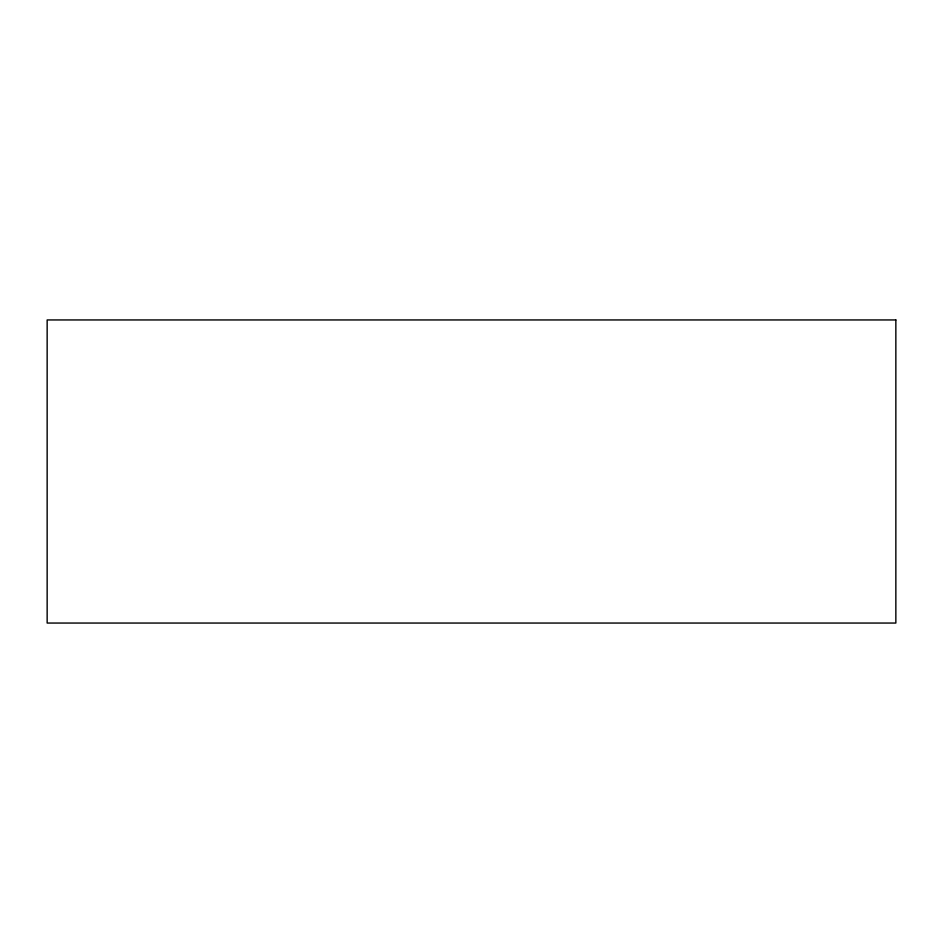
<?xml version="1.0" encoding="UTF-8"?>
<svg xmlns="http://www.w3.org/2000/svg" width="943" height="943" viewBox="0 0 943 943"><rect width="100%" height="100%" fill="white"/><g stroke="black" fill="none" stroke-linecap="round" stroke-linejoin="round"><path stroke-width="1.41" d="M895.85 319.948L47.15 319.948L47.15 623.052L895.85 623.052L895.85 319.948"/></g></svg>
